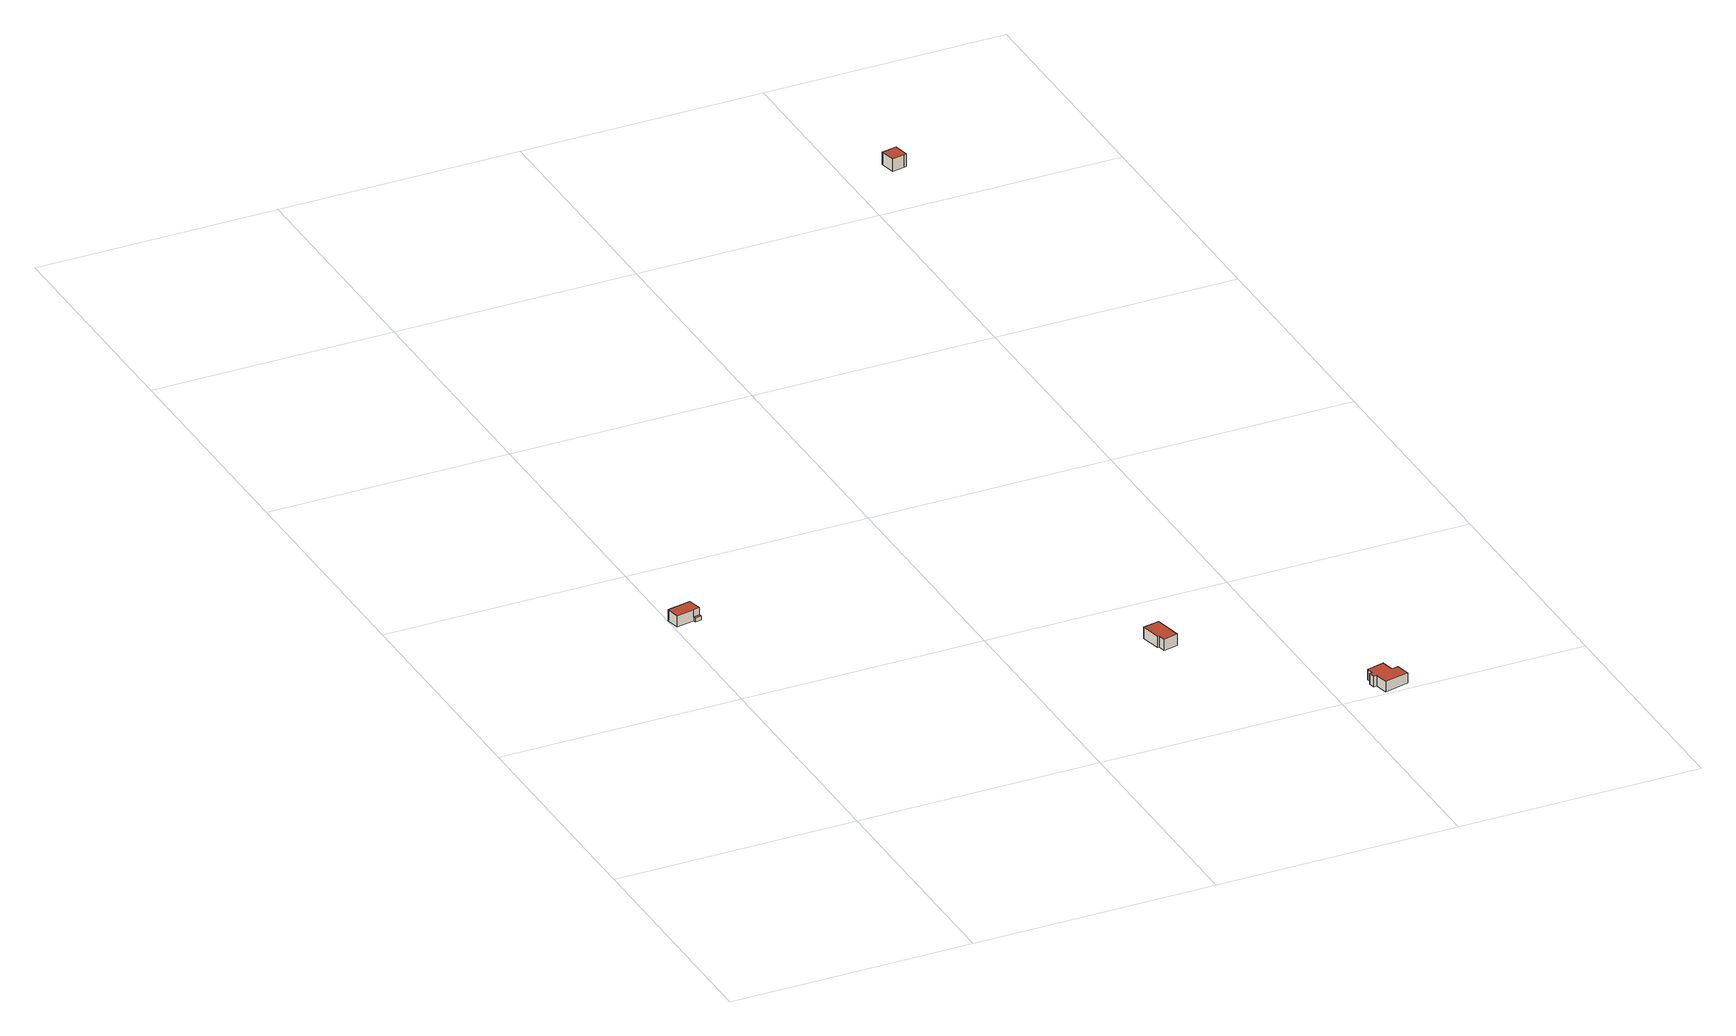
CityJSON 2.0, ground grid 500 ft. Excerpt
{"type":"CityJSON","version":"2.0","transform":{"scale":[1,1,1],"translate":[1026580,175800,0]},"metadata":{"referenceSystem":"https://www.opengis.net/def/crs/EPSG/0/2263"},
"CityObjects":{
"building1":{"type":"Building","attributes":{"name":"Bldg_4210000531","BIN":"4294198"},"geometry":[{"type":"MultiSurface","lod":"2","boundaries":[[[0,1,2,3,4,5,6,7]],[[8,9,10,11,12]],[[13,14,15,16,17]],[[8,17,16,9]],[[8,12,7,6]],[[13,17,6,5]],[[14,13,5,4]],[[15,14,4,3]],[[16,15,3,2]],[[10,9,2,1]],[[11,10,1,0]],[[12,11,0,7]]],"semantics":{"surfaces":[{"type":"GroundSurface"},{"type":"RoofSurface","BIN":"4294198"},{"type":"WallSurface"}],"values":[0,1,1,2,2,2,2,2,2,2,2,2]}}]},
"building2":{"type":"Building","attributes":{"name":"Bldg_4210008964","BIN":"4294273"},"geometry":[{"type":"MultiSurface","lod":"2","boundaries":[[[18,19,20,21,22,23]],[[24,25,26,27,28,29]],[[25,24,23,22]],[[26,25,22,21]],[[27,26,21,20]],[[28,27,20,19]],[[29,28,19,18]],[[24,29,18,23]]],"semantics":{"surfaces":[{"type":"GroundSurface"},{"type":"RoofSurface","BIN":"4294273"},{"type":"WallSurface"}],"values":[0,1,2,2,2,2,2,2]}}]},
"building3":{"type":"Building","attributes":{"name":"Bldg_4210000117","BIN":"4294540"},"geometry":[{"type":"MultiSurface","lod":"2","boundaries":[[[30,31,32,33,34,35,36,37,38,39]],[[40,41,42,43,44,45,46,47,48,49]],[[41,40,39,38]],[[42,41,38,37]],[[43,42,37,36]],[[44,43,36,35]],[[45,44,35,34]],[[46,45,34,33]],[[47,46,33,32]],[[48,47,32,31]],[[49,48,31,30]],[[40,49,30,39]]],"semantics":{"surfaces":[{"type":"GroundSurface"},{"type":"RoofSurface","BIN":"4294540"},{"type":"WallSurface"}],"values":[0,1,2,2,2,2,2,2,2,2,2,2]}}]},
"building4":{"type":"Building","attributes":{"name":"Bldg_4210002330","BIN":"4293907"},"geometry":[{"type":"MultiSurface","lod":"2","boundaries":[[[50,51,52,53,54,55]],[[56,57,58,59,60,61]],[[60,59,55,54]],[[61,60,54,53]],[[56,61,53,52]],[[57,56,52,51]],[[58,57,51,50]],[[59,58,50,55]]],"semantics":{"surfaces":[{"type":"GroundSurface"},{"type":"RoofSurface","BIN":"4293907"},{"type":"WallSurface"}],"values":[0,1,2,2,2,2,2,2]}}]}
},
"vertices":[
[57,791,10],[45,789,10],[43,794,10],[6,787,10],[1,815,10],[50,825,10],[56,797,10],[56,796,10],[56,797,19],[43,794,19],[45,789,19],[57,791,19],[56,796,19],[50,825,34],[1,815,34],[6,787,34],[43,794,34],[56,797,34],
[816,328,9],[786,321,9],[783,337,9],[780,336,9],[771,378,9],[805,385,9],[805,385,33],[771,378,33],[780,336,33],[783,337,33],[786,321,33],[816,328,33],
[1122,42,10],[1135,45,10],[1142,16,10],[1091,5,10],[1086,32,10],[1079,31,10],[1077,44,10],[1083,45,10],[1080,60,10],[1116,68,10],[1116,68,32],[1080,60,32],[1083,45,32],[1077,44,32],[1079,31,32],[1086,32,32],[1091,5,32],[1142,16,32],[1135,45,32],[1122,42,32],
[1086,2166,8],[1095,2167,8],[1117,2172,8],[1123,2140,8],[1117,2139,8],[1092,2134,8],[1117,2172,35],[1095,2167,35],[1086,2166,35],[1092,2134,35],[1117,2139,35],[1123,2140,35]
]}
